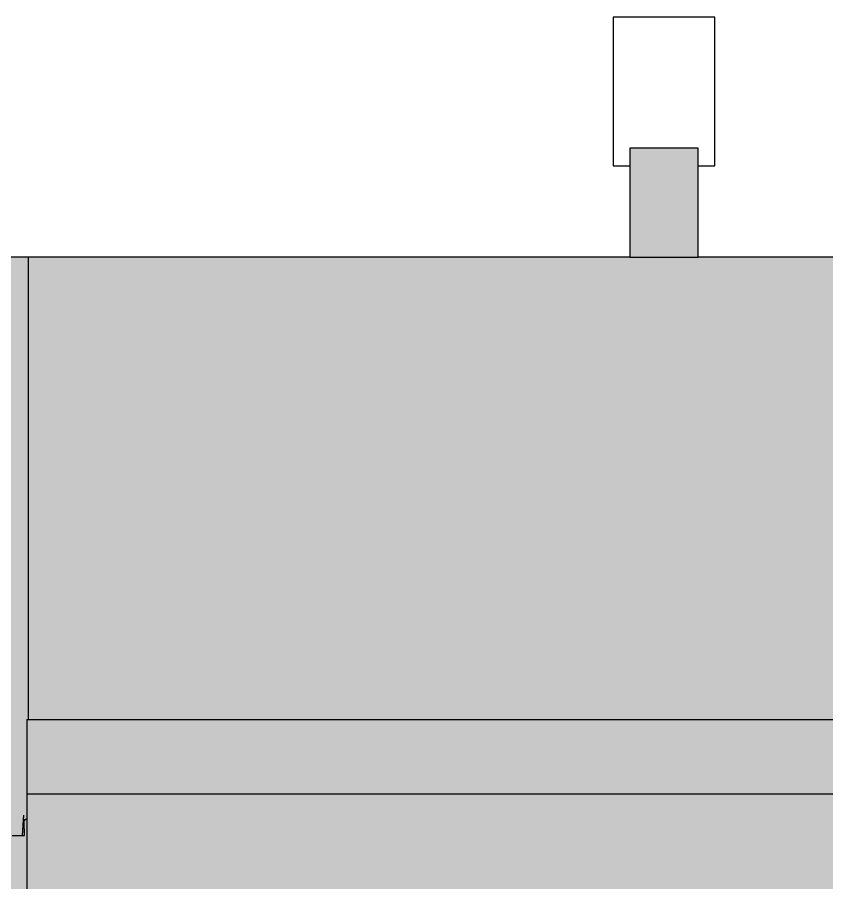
# Model space of a CAD drawing. Header units: millimetres. Extents: x 23077 to 36984, y -3880 to 22709.
# Drawn here: x 24686 to 25991, y 8077 to 9473 of the extents above; entities that cross this region are included whole.
import ezdxf

# ---------------------------------------------------------------- set-up
doc = ezdxf.new("R2010")
doc.units = ezdxf.units.MM
doc.set_wipeout_variables(frame=1)
doc.layers.add('LTM-1160-2', color=251, linetype='Continuous')
doc.layers.add('LTM-1160-2 Штрих', color=41, linetype='Continuous', lineweight=15)

# ---------------------------------------------------------------- blocks, each defined once
blk = doc.blocks.new('BLOCK-20160220.15365116')
at = {"color": 0, "linetype": 'ByBlock', "lineweight": -2, "transparency": 16777216}
blk.add_line((6352.9, 3002.4), (6517.2, 3002.4), dxfattribs=at)
blk.add_wipeout([(8535.1, 2429.1), (8535.1, 2429.1), (8527.9, 2433.3), (8520.1, 2436.3), (8512, 2438.2), (8503.6, 2438.8), (7678.9, 2438.8), (7678.9, 2438.8), (7658.5, 2434.9), (7640.9, 2423.9), (7628.5, 2407.3), (7623.1, 2387.3), (7623.1, 2387.3), (7586.4, 1929.3), (7586.4, 1929.3), (7588.7, 1908.4), (7598.5, 1889.8), (7614.5, 1876.2), (7634.3, 1869.4), (4949, 1872.3), (4949, 2130.8), (4580, 2130.8), (4709.3, 2615.8), (4715, 2615.8), (4715, 2805.8), (4845, 2805.8), (4845, 2865.8), (4985, 2865.8), (4985, 2805.8), (5115, 2805.8), (5115, 2615.8), (6380, 2615.8), (6380, 2791.4), (6490, 2791.4), (6490, 2615.8), (8609.4, 2615.8), (8619.6, 2615.8), (8634.6, 2615.8), (8634.6, 2545.8), (8638.3, 2564.1), (8668.6, 2451.4), (8555.1, 2404.9)], dxfattribs=at)
for p, q in [((6352.9, 2762.8), (6352.9, 3002.4)), ((6517.2, 3002.4), (6517.2, 2762.8)), ((6380, 2762.8), (6352.9, 2762.8)), ((6517.2, 2762.8), (6490, 2762.8)), ((6490, 2615.8), (6380, 2615.8))]:
    blk.add_line(p, q, dxfattribs=at)
blk.add_wipeout([(8555.1, 2404.9), (8668.6, 2451.4), (8733.3, 2451.4), (8918.9, 1758.8), (8854.1, 1758.8), (8855.5, 1753.8), (8920.2, 1753.8), (8920.2, 1308.8), (8867, 1308.8), (8867, 1095.8), (8868.1, 1095.8), (8868.1, 1094.3), (8832.3, 1040.8), (7716, 1040.8), (7419.4, 1500.1), (5311, 1500.1), (5311, 1706.2), (5311, 1870.1), (7634.3, 1869.4), (8552.7, 1738.1), (8552.7, 1738.1), (8569.8, 1736.8), (8587, 1737.9), (8603.9, 1741.3), (8620.1, 1747), (8596.6, 1775.7), (8596.6, 1775.7), (8592, 1782.4), (8588.4, 1789.7), (8585.9, 1797.5), (8584.6, 1805.6), (8565, 2052.8), (8535.5, 1995.4), (8517.8, 1991), (8517.8, 1991), (8501.6, 2099.9), (8490.4, 2209.5), (8484.2, 2319.5), (8482.9, 2429.6), (8482.9, 2429.6), (8500.9, 2428), (8500.9, 2428), (8511, 2415.3), (8520.8, 2402.4), (8530.2, 2389.2), (8539.4, 2375.9), (8535.1, 2429.1), (8555.1, 2404.9), (8557.2, 2378), (8560.6, 2335.5), (8560.6, 2335.5), (8565.5, 2321.4), (8569.5, 2307), (8572.7, 2292.5), (8574.9, 2277.7), (8579.5, 2222.7), (8584.1, 2167.6), (8584.1, 2167.6), (8584.7, 2149.7), (8584.1, 2131.8), (8582.5, 2113.9), (8579.6, 2096.2), (8591.1, 1951.6), (8602.6, 1807), (8602.6, 1807), (8603.4, 1801.6), (8605, 1796.4), (8607.4, 1791.6), (8610.6, 1787.1), (8636.4, 1755.4), (8636.4, 1755.4), (8666.9, 1781.6), (8687.6, 1816.1), (8696.3, 1855.4), (8692.2, 1895.4), (8648.8, 2057.5), (8584.9, 2295.9), (8557.7, 2397.3), (8555.2, 2404.9)], dxfattribs=at)
at = {"layer": 'LTM-1160-2 Штрих', "extrusion": (0, 0, -1)}
h = blk.add_hatch(color=256, dxfattribs=at)
h.dxf.hatch_style = 1
h.paths.add_polyline_path([(-4580, 2130.8), (-4709.3, 2615.8), (-4715, 2615.8), (-4715, 2805.8), (-4845, 2805.8), (-4845, 2865.8), (-4985, 2865.8), (-4985, 2805.8), (-5115, 2805.8), (-5115, 2615.8), (-6380, 2615.8), (-6380, 2791.4), (-6490, 2791.4), (-6490, 2615.8), (-8609.4, 2615.8), (-8619.6, 2615.8), (-8634.6, 2615.8), (-8634.6, 2545.8), (-8638.3, 2564.1), (-8668.6, 2451.4), (-8733.3, 2451.4), (-8918.9, 1758.8), (-8854.1, 1758.8), (-8855.5, 1753.8), (-8920.2, 1753.8), (-8920.2, 1308.8), (-8867, 1308.8), (-8867, 1095.8), (-8868.1, 1095.8), (-8868.1, 1094.3), (-8832.3, 1040.8), (-7716, 1040.8), (-7419.4, 1500.1), (-5311, 1500.1), (-5311, 1706.2), (-5311, 1870.1), (-4949, 1872.3), (-4949, 2130.8)])
edge = h.paths.add_edge_path(flags=16)
edge.add_arc((-8570.5, 1862.8), 126, 165, 238.457, ccw=False)
edge.add_line((-8692.2, 1895.4), (-8557.7, 2397.3))
edge.add_line((-8557.7, 2397.3), (-8555.1, 2405))
edge.add_line((-8555.1, 2405), (-8560.6, 2335.5))
edge.add_arc((-8333.7, 2248.8), 243, 159.0949, 173.1581)
edge.add_line((-8574.9, 2277.7), (-8584.1, 2167.6))
edge.add_arc((-8300.8, 2149.5), 283.9, 176.3547, 190.8252)
edge.add_line((-8579.6, 2096.2), (-8602.6, 1807))
edge.add_arc((-8638.4, 1809.9), 36, 320.7691, 355.4564, ccw=False)
edge.add_line((-8610.6, 1787.1), (-8636.4, 1755.4))
edge = h.paths.add_edge_path(flags=16)
edge.add_line((-8620.1, 1747), (-8596.6, 1775.7))
edge.add_ellipse((-8638.5, 1809.8), major_axis=(-54, 0), ratio=1, start_angle=140.7691, end_angle=175.4564)
edge.add_line((-8584.6, 1805.6), (-8565, 2052.8))
edge.add_line((-8565, 2052.8), (-8535.5, 1995.4))
edge.add_line((-8535.5, 1995.4), (-8517.8, 1991))
edge.add_ellipse((-10907.8, 2401.6), major_axis=(-2425, 0), ratio=1, start_angle=170.2513, end_angle=180.6616)
edge.add_line((-8482.9, 2429.6), (-8500.9, 2428))
edge.add_ellipse((-7967.3, 1994.2), major_axis=(-687.7, 0), ratio=1, start_angle=320.8906, end_angle=326.2918)
edge.add_line((-8539.4, 2375.9), (-8535.1, 2429.1))
edge.add_ellipse((-8503.6, 2382.8), major_axis=(-56, 0), ratio=1, start_angle=270, end_angle=304.1489, ccw=False)
edge.add_line((-8503.6, 2438.8), (-7678.9, 2438.8))
edge.add_ellipse((-7678.9, 2382.8), major_axis=(-56, 0), ratio=1, start_angle=184.5739, end_angle=270, ccw=False)
edge.add_line((-7623.1, 2387.3), (-7586.4, 1929.3))
edge.add_ellipse((-7642.2, 1924.8), major_axis=(-56, 0), ratio=1, start_angle=98.1364, end_angle=184.5739, ccw=False)
edge.add_line((-7634.3, 1869.4), (-8552.7, 1738.1))
edge.add_ellipse((-8570.5, 1862.8), major_axis=(-126, 0), ratio=1, start_angle=66.8285, end_angle=98.1364, ccw=False)
at = {"color": 0, "linetype": 'ByBlock', "lineweight": -2, "transparency": 16777216}
for p, q in [((7460, 2615.8), (7460, 1870.1)), ((7462, 1870.1), (5311, 1870.1)), ((7462, 1870.1), (7462, 1434)), ((7462, 1750.1), (5311, 1750.1)), ((7466, 1682.8), (7466.4, 1705.1)), ((7469.2, 1682.8), (7467, 1715.8)), ((7469.2, 1682.8), (7467, 1715.8)), ((7485.8, 1682.8), (7466, 1682.8))]:
    blk.add_line(p, q, dxfattribs=at)
blk.add_lwpolyline([(5115, 2615.8), (6380, 2615.8), (6380, 2791.4), (6490, 2791.4), (6490, 2615.8), (8609.4, 2615.8), (8619.6, 2615.8), (8634.6, 2615.8), (8634.6, 2545.8), (8638.3, 2564.1), (8668.6, 2451.4), (8733.3, 2451.4), (8918.9, 1758.8), (8854.1, 1758.8), (8855.5, 1753.8), (8920.2, 1753.8), (8920.2, 1308.8)], dxfattribs=at)
blk.add_arc((7461.4, 1705.2), 5, 358.8251, 88.8251, dxfattribs=at)
blk = doc.blocks.new('*U40')
at = {"color": 0, "linetype": 'ByBlock', "lineweight": -2, "transparency": 16777216, "xscale": -1}
blk.add_blockref('BLOCK-20160220.15365116', (0, 0), dxfattribs=at)

msp = doc.modelspace()

# ---------------------------------------------------------------- block references
at = {"layer": 'LTM-1160-2'}
msp.add_blockref('*U40', (32163.5, 6470.7), dxfattribs=at)

doc.saveas('drawing.dxf')
